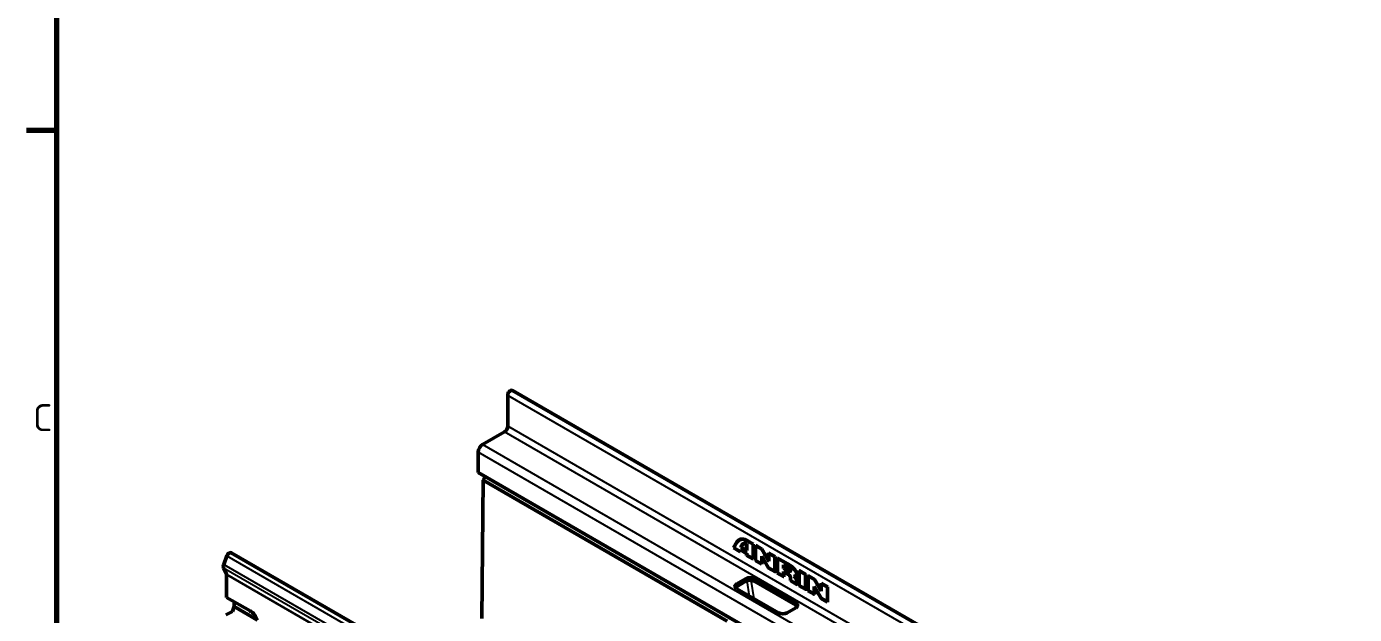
# Model space of a CAD drawing. Header units: millimetres. Extents: x 0 to 2219, y -32 to 1188.
# Drawn here: x 32.2 to 375.6, y 320.4 to 472.4 of the extents above; entities that cross this region are included whole.
import ezdxf

# ---------------------------------------------------------------- set-up
doc = ezdxf.new("R2010")
doc.units = ezdxf.units.MM
doc.header["$LTSCALE"] = 2
for name, color, linetype, lineweight in [('Rahmen (ISO)', 7, 'Continuous', 70), ('Sichtbar (ISO)', 7, 'Continuous', 50), ('Sichtbar schmal (ISO)', 7, 'Continuous', 25)]:
    doc.layers.add(name, color=color, linetype=linetype, lineweight=lineweight)
doc.styles.add('Notiztext (DIN)', font='isocpeur.ttf')

# ---------------------------------------------------------------- blocks, each defined once
blk = doc.blocks.new('Ränder Standardrahmen')
at = {"layer": 'Rahmen (ISO)'}
blk.add_line((20, 222.75), (16.1, 222.75), dxfattribs=at)
at = {"layer": 'Rahmen (ISO)', "flags": 128}
blk.add_lwpolyline([(20, 20), (20, 574), (821, 574), (821, 20), (20, 20)], dxfattribs=at)
at = {"layer": 'Rahmen (ISO)', "insert": (16.93, 183.88), "char_height": 3.5, "attachment_point": 7, "style": 'Notiztext (DIN)'}
blk.add_mtext('C', dxfattribs=at)

msp = doc.modelspace()

# ---------------------------------------------------------------- linework, layer by layer
at = {"layer": 'Sichtbar (ISO)'}
for p, q in [((157.833, 378.313), (440.393, 215.177)), ((156.626, 377.039), (156.626, 369.037)), ((155.777, 367.567), (150.12, 364.301)), ((148.989, 362.342), (148.989, 357.116)), ((148.989, 357.116), (431.549, 193.98)), ((150.262, 355.075), (149.978, 319.343)), ((150.828, 356.055), (150.262, 355.075)), ((213.408, 318.618), (150.262, 355.075)), ((215.033, 337.602), (215.881, 339.072)), ((215.033, 337.602), (215.088, 337.622)), ((216.73, 336.622), (215.033, 337.602)), ((215.924, 339.071), (215.088, 337.622)), ((215.088, 337.622), (215.102, 337.614)), ((215.919, 339.028), (215.101, 337.611)), ((215.101, 337.611), (215.103, 337.624)), ((215.101, 337.611), (216.697, 336.69)), ((215.933, 339.061), (215.103, 337.624)), ((216.697, 336.69), (216.81, 337.148)), ((216.697, 336.69), (216.738, 336.68)), ((216.704, 336.688), (216.741, 336.667)), ((216.843, 337.079), (216.73, 336.622)), ((216.738, 336.68), (216.848, 337.126)), ((216.81, 337.148), (218.469, 336.189)), ((216.843, 337.079), (216.858, 337.12)), ((218.427, 336.165), (216.843, 337.079)), ((216.958, 337.748), (216.983, 337.849)), ((216.958, 337.748), (217.008, 337.771)), ((218.469, 336.875), (216.958, 337.748)), ((217.028, 337.851), (217.008, 337.771)), ((217.008, 337.771), (217.013, 337.767)), ((217.025, 337.813), (217.013, 337.765)), ((217.013, 337.765), (218.427, 336.949)), ((217.098, 338.039), (217.111, 338.071)), ((218.427, 336.949), (218.427, 338.685)), ((218.427, 336.949), (218.469, 336.937)), ((218.435, 336.947), (218.469, 336.927)), ((218.469, 338.725), (218.469, 336.875)), ((218.627, 339.446), (220.124, 338.582)), ((220.082, 338.557), (218.627, 339.397)), ((220.082, 338.557), (220.124, 338.582)), ((220.082, 334.736), (220.082, 338.557)), ((220.124, 338.582), (220.124, 334.663)), ((220.69, 334.336), (220.69, 338.255)), ((220.69, 338.255), (222.387, 337.275)), ((220.732, 338.182), (220.743, 338.224)), ((222.369, 337.237), (220.732, 338.182)), ((220.732, 338.182), (220.732, 334.36)), ((220.734, 338.229), (220.734, 338.19)), ((222.369, 337.237), (222.396, 337.26)), ((224.126, 334.193), (222.369, 337.237)), ((222.387, 337.275), (224.084, 334.336)), ((84.025, 335.521), (83.194, 333.325)), ((367.702, 173.209), (85.142, 336.345)), ((218.427, 336.165), (218.469, 336.189)), ((218.427, 335.642), (218.427, 336.165)), ((218.427, 335.642), (218.469, 335.667)), ((220.124, 334.663), (218.427, 335.642)), ((218.469, 336.189), (218.469, 335.667)), ((218.469, 335.667), (220.082, 334.736)), ((220.082, 334.736), (220.124, 334.725)), ((220.09, 334.734), (220.124, 334.714)), ((220.69, 334.336), (220.732, 334.36)), ((222.387, 333.356), (220.69, 334.336)), ((220.732, 334.36), (222.344, 333.43)), ((222.344, 333.43), (222.344, 335.459)), ((222.344, 335.459), (224.101, 332.415)), ((222.344, 333.43), (222.387, 333.418)), ((222.352, 333.427), (222.387, 333.408)), ((222.387, 335.316), (222.396, 335.369)), ((224.084, 332.376), (222.387, 335.316)), ((222.387, 335.316), (222.387, 333.356)), ((222.389, 335.329), (222.389, 335.381)), ((224.084, 334.336), (224.084, 336.296)), ((224.084, 336.296), (225.781, 335.316)), ((224.084, 334.336), (224.126, 334.299)), ((224.126, 334.285), (224.11, 334.313)), ((224.126, 336.222), (224.138, 336.265)), ((225.738, 335.291), (224.126, 336.222)), ((224.126, 336.222), (224.126, 334.193)), ((224.128, 336.27), (224.128, 336.23)), ((225.738, 335.291), (225.781, 335.316)), ((225.738, 331.47), (225.738, 335.291)), ((225.781, 335.316), (225.781, 331.397)), ((226.347, 331.07), (226.347, 334.989)), ((226.347, 334.989), (229.062, 333.422)), ((226.389, 334.916), (226.4, 334.958)), ((226.389, 334.916), (226.389, 331.094)), ((229.062, 333.373), (226.389, 334.916)), ((226.391, 334.963), (226.391, 334.924)), ((228.001, 332.287), (228.001, 333.168)), ((228.001, 333.168), (228.892, 332.654)), ((228.044, 333.095), (228.055, 333.137)), ((228.046, 333.143), (228.046, 333.103)), ((83.152, 332.445), (83.913, 330.775)), ((83.935, 330.662), (83.935, 324.783)), ((224.084, 332.376), (224.117, 332.406)), ((225.781, 331.397), (224.084, 332.376)), ((224.101, 332.415), (225.738, 331.47)), ((225.738, 331.47), (225.781, 331.459)), ((225.747, 331.468), (225.781, 331.448)), ((226.347, 331.07), (226.389, 331.094)), ((228.044, 330.09), (226.347, 331.07)), ((226.389, 331.094), (228.001, 330.164)), ((228.001, 332.287), (228.044, 332.311)), ((228.892, 331.772), (228.001, 332.287)), ((228.001, 330.164), (228.001, 331.47)), ((228.001, 331.47), (228.892, 330.956)), ((228.001, 330.164), (228.044, 330.152)), ((228.009, 330.162), (228.044, 330.142)), ((228.044, 333.095), (228.044, 332.311)), ((228.892, 332.605), (228.044, 333.095)), ((228.044, 332.311), (228.892, 331.821)), ((228.044, 331.397), (228.055, 331.439)), ((228.892, 330.907), (228.044, 331.397)), ((228.044, 331.397), (228.044, 330.09)), ((228.046, 331.405), (228.046, 331.444)), ((229.512, 331.587), (229.478, 331.591)), ((229.741, 329.11), (229.741, 330.025)), ((229.783, 330), (229.783, 329.135)), ((230.847, 330.222), (230.86, 330.254)), ((232.003, 327.804), (232.003, 331.723)), ((232.003, 331.723), (233.7, 330.743)), ((232.046, 331.65), (232.057, 331.692)), ((232.046, 331.65), (232.046, 327.829)), ((233.658, 330.719), (232.046, 331.65)), ((232.048, 331.697), (232.048, 331.658)), ((233.658, 330.719), (233.7, 330.743)), ((233.658, 326.898), (233.658, 330.719)), ((233.7, 330.743), (233.7, 326.824)), ((234.266, 326.498), (234.266, 330.417)), ((234.266, 330.417), (235.963, 329.437)), ((234.309, 330.343), (234.32, 330.386)), ((235.946, 329.398), (234.309, 330.343)), ((234.309, 330.343), (234.309, 326.522)), ((234.311, 330.391), (234.311, 330.351)), ((215.881, 328.294), (218.144, 329.6)), ((218.144, 328.947), (215.881, 327.641)), ((226.629, 320.782), (215.881, 326.988)), ((220.407, 329.6), (231.155, 323.395)), ((231.155, 322.742), (220.407, 328.947)), ((229.741, 329.11), (229.783, 329.135)), ((231.607, 328.033), (229.741, 329.11)), ((229.783, 329.135), (231.565, 328.106)), ((231.395, 328.547), (231.395, 329.07)), ((231.438, 329.045), (231.438, 328.523)), ((231.565, 328.106), (231.565, 328.209)), ((231.565, 328.106), (231.607, 328.095)), ((231.573, 328.104), (231.607, 328.084)), ((231.607, 328.229), (231.607, 328.033)), ((232.003, 327.804), (232.046, 327.829)), ((233.7, 326.824), (232.003, 327.804)), ((232.046, 327.829), (233.658, 326.898)), ((233.658, 326.898), (233.7, 326.886)), ((233.666, 326.896), (233.7, 326.876)), ((234.266, 326.498), (234.309, 326.522)), ((235.963, 325.518), (234.266, 326.498)), ((234.309, 326.522), (235.921, 325.591)), ((235.921, 325.591), (235.921, 327.62)), ((235.921, 327.62), (237.678, 324.577)), ((235.946, 329.398), (235.972, 329.422)), ((237.703, 326.355), (235.946, 329.398)), ((235.963, 329.437), (237.66, 326.498)), ((235.963, 327.477), (235.972, 327.531)), ((237.66, 324.538), (235.963, 327.477)), ((235.963, 327.477), (235.963, 325.518)), ((235.965, 327.49), (235.965, 327.543)), ((237.66, 326.498), (237.66, 328.457)), ((237.66, 328.457), (239.357, 327.477)), ((237.66, 326.498), (237.703, 326.461)), ((237.703, 326.447), (237.686, 326.475)), ((237.703, 328.384), (237.714, 328.426)), ((239.315, 327.453), (237.703, 328.384)), ((237.703, 328.384), (237.703, 326.355)), ((237.705, 328.431), (237.705, 328.392)), ((239.315, 327.453), (239.357, 327.477)), ((239.315, 323.632), (239.315, 327.453)), ((239.357, 327.477), (239.357, 323.558)), ((83.935, 324.783), (90.016, 321.272)), ((85.915, 323.64), (85.915, 322.399)), ((235.921, 325.591), (235.963, 325.58)), ((235.929, 325.589), (235.963, 325.569)), ((237.66, 324.538), (237.694, 324.568)), ((239.357, 323.558), (237.66, 324.538)), ((237.678, 324.577), (239.315, 323.632)), ((239.315, 323.632), (239.357, 323.62)), ((239.323, 323.63), (239.357, 323.61)), ((85.463, 321.093), (83.725, 320.234)), ((85.915, 322.399), (85.463, 321.093)), ((91.942, 318.919), (85.915, 322.399)), ((231.155, 322.089), (228.892, 320.782))]:
    msp.add_line(p, q, dxfattribs=at)
for centre, major_axis, start_param, end_param in [((157.333, 377.447), (0.5, 0.866), 0, 2.3561945), ((155.777, 368.547), (-0.6, -1.039), 0.7853982, 2.3561945), ((150.12, 362.995), (-0.8, -1.386), 3.9269908, 5.4977871), ((218.627, 335.901), (-2.171, 3.76), 5.4977871, 6.6049359), ((218.627, 335.901), (-2.141, 3.708), 5.4977871, 6.6049359), ((218.656, 335.917), (-2.152, 3.728), 5.5773917, 6.6049359), ((218.656, 335.917), (-2.159, 3.74), 5.8686219, 6.6049359), ((218.993, 336.109), (-1.464, 2.537), 5.7532065, 6.8236048), ((218.993, 336.109), (-1.434, 2.485), 5.7803822, 6.8236048), ((219.021, 336.125), (-1.453, 2.517), 5.871519, 6.8236048), ((219.021, 336.125), (-1.446, 2.505), 5.7708753, 6.7037196), ((83.935, 333.275), (-0.6, -1.039), 4.9883043, 5.8925783), ((84.642, 335.479), (0.5, 0.866), 0, 1.8467116), ((83.652, 330.498), (0.2, 0.346), 5.4977871, 5.8925783), ((219.275, 328.947), (1.6, 0), 0.7853982, 2.3561945), ((230.876, 330.239), (-0.0115, 0.02), 5.9948561, 6.7037196), ((217.013, 327.641), (-1.6, 0), 5.4977871, 7.0685835), ((217.013, 326.988), (-1.6, 0), 5.4977871, 5.9218182), ((219.275, 328.294), (-1.6, 0), 3.9269908, 5.4977871), ((231.607, 328.425), (-0.15, 0.26), 0.7853982, 2.1548366), ((231.607, 328.425), (0.12, -0.208), 3.9269908, 5.4977871), ((230.023, 322.742), (1.6, 0), 5.4977871, 7.0685835), ((90.016, 318.659), (1.6, -2.771), 1.3246475, 2.3561945), ((227.761, 321.435), (-1.6, 0), 0.7853982, 2.3561945), ((230.023, 322.089), (1.6, 0), 0.3613671, 0.7853982)]:
    msp.add_ellipse(centre, major_axis=major_axis, ratio=0.5773503, start_param=start_param, end_param=end_param, dxfattribs=at)
msp.add_rational_spline([(218.427, 338.685), (218.448, 338.7), (218.469, 338.715)], [1, 1.00000000002, 1.00000000001], degree=2, dxfattribs=at)
for points, degree in [([(229.062, 333.422), (229.515, 333.16), (230.422, 332.489), (231.348, 331.365), (231.544, 330.479), (231.147, 330.237), (230.847, 330.222)], 3), ([(229.741, 330.025), (229.741, 330.127), (229.557, 330.438), (229.114, 330.778), (228.892, 330.907)], 3), ([(231.395, 329.07), (231.395, 329.222), (231.284, 329.592), (230.963, 330.042), (230.761, 330.272)], 3), ([(230.826, 330.268), (231.188, 330.274), (231.409, 330.434), (231.437, 330.714)], 3), ([(230.853, 330.236), (230.844, 330.246), (230.835, 330.257), (230.826, 330.268)], 3), ([(230.847, 330.222), (231.036, 329.997), (231.334, 329.559), (231.438, 329.196), (231.438, 329.045)], 3), ([(231.565, 328.209), (231.586, 328.219), (231.605, 328.23)], 2)]:
    msp.add_open_spline(points, degree=degree, dxfattribs=at)
for points, knots in [([(230.761, 330.272), (231.071, 330.271), (231.387, 330.429), (231.412, 330.907), (231.176, 331.52), (230.418, 332.444), (229.514, 333.111), (229.062, 333.373)], [-2.3259297, -2.3259297, -2.3259297, -2.3259297, -1.7444473, -1.4537061, -1.1629649, -0.5814824, 0, 0, 0, 0]), ([(228.892, 332.654), (229.125, 332.519), (229.473, 332.247), (229.737, 331.899), (229.806, 331.685), (229.737, 331.552), (229.473, 331.509), (229.125, 331.638), (228.892, 331.772)], [-3.1415927, -3.1415927, -3.1415927, -3.1415927, -2.3561945, -1.9634954, -1.5707963, -1.1780972, -0.7853982, 0, 0, 0, 0]), ([(228.892, 331.821), (229.114, 331.693), (229.557, 331.522), (229.741, 331.621), (229.741, 331.826), (229.557, 332.136), (229.114, 332.477), (228.892, 332.605)], [-1.5707963, -1.5707963, -1.5707963, -1.5707963, -0.7853982, 0, 0, 0.7853982, 1.5707963, 1.5707963, 1.5707963, 1.5707963]), ([(228.892, 330.956), (229.125, 330.821), (229.473, 330.549), (229.737, 330.2), (229.783, 330.058), (229.783, 330)], [-3.1415927, -3.1415927, -3.1415927, -3.1415927, -2.3561945, -1.9634954, -1.5707963, -1.5707963, -1.5707963, -1.5707963]), ([(229.079, 331.723), (229.254, 331.638), (229.526, 331.551), (229.719, 331.584), (229.767, 331.632), (229.777, 331.65)], [0.1805446, 0.1805446, 0.1805446, 0.1805446, 0.7853982, 1.1780972, 1.3603397, 1.3603397, 1.3603397, 1.3603397]), ([(229.512, 331.587), (229.517, 331.586), (229.67, 331.567), (229.768, 331.607), (229.783, 331.702)], [-0.80845645, -0.80845645, -0.80845645, -0.80845645, -0.78539816, -0.06819823, -0.06819823, -0.06819823, -0.06819823]), ([(230.761, 330.272), (230.772, 330.271), (230.783, 330.271), (230.804, 330.269), (230.815, 330.268), (230.826, 330.268)], [-0.016314016, -0.016314016, -0.016314016, -0.016314016, -0.008119717, -0.008119717, 0, 0, 0, 0]), ([(230.868, 330.26), (231.075, 330.27), (231.233, 330.332), (231.362, 330.47), (231.387, 330.507), (231.406, 330.548)], [-0.72039443, -0.72039443, -0.72039443, -0.72039443, -0.32083258, -0.32083258, -0.19554507, -0.19554507, -0.19554507, -0.19554507])]:
    msp.add_open_spline(points, degree=3, knots=knots, dxfattribs=at)
at = {"layer": 'Sichtbar schmal (ISO)'}
for p, q in [((439.186, 213.903), (156.626, 377.039)), ((438.337, 204.431), (155.777, 367.567)), ((439.186, 205.901), (156.626, 369.037)), ((432.68, 201.165), (150.12, 364.301)), ((431.549, 199.206), (148.989, 362.342)), ((215.881, 339.072), (215.924, 339.071)), ((215.919, 339.028), (215.933, 339.061)), ((216.983, 337.849), (217.028, 337.851)), ((218.627, 339.397), (218.654, 339.43)), ((83.194, 333.325), (365.754, 170.189)), ((84.025, 335.521), (366.585, 172.385)), ((229.062, 333.373), (229.089, 333.406)), ((83.152, 332.445), (365.712, 169.309)), ((83.913, 330.775), (366.473, 167.639)), ((83.935, 330.662), (366.495, 167.526)), ((228.892, 332.605), (228.919, 332.638)), ((228.892, 331.772), (228.919, 331.806)), ((228.892, 330.907), (228.919, 330.94)), ((229.741, 330.025), (229.781, 330.031)), ((230.847, 330.222), (230.868, 330.26)), ((215.881, 328.294), (215.881, 327.641)), ((218.144, 329.6), (218.144, 328.947)), ((218.441, 329.082), (219.085, 325.138)), ((220.343, 324.411), (219.56, 329.203)), ((220.407, 329.6), (220.407, 328.947)), ((231.395, 329.07), (231.437, 329.076)), ((231.395, 328.547), (231.438, 328.554)), ((231.155, 323.395), (231.155, 322.742))]:
    msp.add_line(p, q, dxfattribs=at)

# ---------------------------------------------------------------- block references
at = {"xscale": 2, "yscale": 2, "zscale": 2}
msp.add_blockref('Ränder Standardrahmen', (0, 0), dxfattribs=at)

doc.saveas('drawing.dxf')
